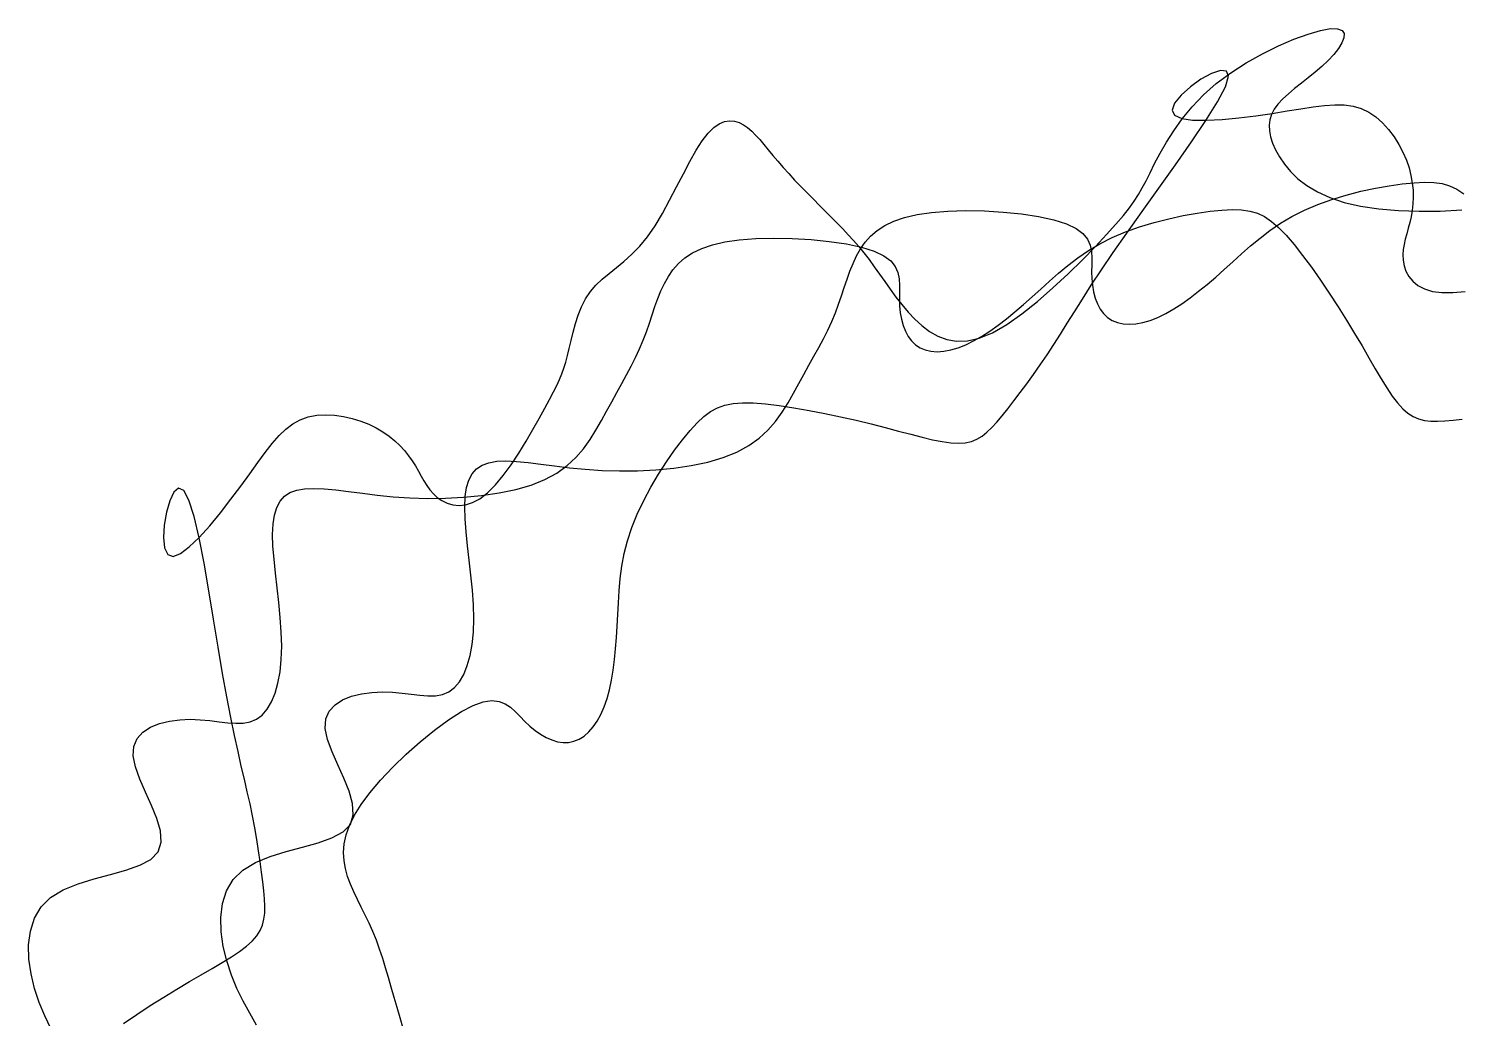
# Model space of a CAD drawing. Extents: x 41.89 to 46.57, y 11.47 to 19.19.
# Drawn here: x 45.418 to 46.025, y 18.775 to 19.194 of the extents above; entities that cross this region are included whole.
import ezdxf

# ---------------------------------------------------------------- set-up
doc = ezdxf.new("R2010")
doc.units = 0
doc.header["$LTSCALE"] = 3
doc.header["$MEASUREMENT"] = 0
doc.layers.get('0').update_dxf_attribs({"linetype": 'CONTINUOUS'})

msp = doc.modelspace()

# ---------------------------------------------------------------- linework, layer by layer
for p, q in [((45.95969, 19.19161), (45.96493, 19.19312)), ((45.96493, 19.19312), (45.96915, 19.19388)), ((45.96915, 19.19388), (45.97216, 19.19386)), ((45.97216, 19.19386), (45.97403, 19.19313)), ((45.97403, 19.19313), (45.97488, 19.1918)), ((45.94034, 19.18327), (45.94714, 19.18662)), ((45.94714, 19.18662), (45.95368, 19.18942)), ((45.95368, 19.18942), (45.95969, 19.19161)), ((45.97402, 19.18785), (45.97255, 19.18543)), ((45.97483, 19.19001), (45.97402, 19.18785)), ((45.97488, 19.1918), (45.97483, 19.19001)), ((45.93351, 19.17944), (45.94034, 19.18327)), ((45.96818, 19.18032), (45.96552, 19.17782)), ((45.97057, 19.18289), (45.96818, 19.18032)), ((45.97255, 19.18543), (45.97057, 19.18289)), ((45.91873, 19.17487), (45.91429, 19.17242)), ((45.92256, 19.17618), (45.91873, 19.17487)), ((45.92078, 19.17063), (45.9269, 19.1752)), ((45.92518, 19.17593), (45.92256, 19.17618)), ((45.92601, 19.17371), (45.92518, 19.17593)), ((45.9269, 19.1752), (45.93351, 19.17944)), ((45.96268, 19.1754), (45.95975, 19.17305)), ((45.96552, 19.17782), (45.96268, 19.1754)), ((45.90981, 19.16923), (45.90589, 19.1657)), ((45.91429, 19.17242), (45.90981, 19.16923)), ((45.91533, 19.16579), (45.92078, 19.17063)), ((45.92129, 19.16285), (45.92463, 19.16926)), ((45.92463, 19.16926), (45.92601, 19.17371)), ((45.95397, 19.1685), (45.95131, 19.16628)), ((45.95682, 19.17075), (45.95397, 19.1685)), ((45.95975, 19.17305), (45.95682, 19.17075)), ((45.9031, 19.16227), (45.90204, 19.15932)), ((45.90589, 19.1657), (45.9031, 19.16227)), ((45.91054, 19.16077), (45.91533, 19.16579)), ((45.91638, 19.15492), (45.92129, 19.16285)), ((45.94893, 19.16409), (45.9469, 19.16191)), ((45.95131, 19.16628), (45.94893, 19.16409)), ((45.90204, 19.15932), (45.90313, 19.15718)), ((45.90313, 19.15718), (45.90617, 19.15583)), ((45.90637, 19.15569), (45.91054, 19.16077)), ((45.92323, 19.15539), (45.93034, 19.15606)), ((45.93034, 19.15606), (45.93755, 19.15697)), ((45.93755, 19.15697), (45.94449, 19.15798)), ((45.94416, 19.15752), (45.94345, 19.15527)), ((45.94531, 19.15972), (45.94416, 19.15752)), ((45.94449, 19.15798), (45.95085, 19.159)), ((45.9469, 19.16191), (45.94531, 19.15972)), ((45.95085, 19.159), (45.95663, 19.15994)), ((45.95663, 19.15994), (45.96188, 19.16075)), ((45.96188, 19.16075), (45.96665, 19.16133)), ((45.96665, 19.16133), (45.97101, 19.16163)), ((45.97101, 19.16163), (45.97501, 19.16156)), ((45.97501, 19.16156), (45.9787, 19.16106)), ((45.9787, 19.16106), (45.98214, 19.16006)), ((45.98214, 19.16006), (45.98538, 19.1585)), ((45.98538, 19.1585), (45.98841, 19.15645)), ((45.98841, 19.15645), (45.99121, 19.15398)), ((45.7056, 19.1496), (45.708, 19.15196)), ((45.708, 19.15196), (45.71031, 19.15358)), ((45.71031, 19.15358), (45.71253, 19.15452)), ((45.71253, 19.15452), (45.71467, 19.15487)), ((45.71467, 19.15487), (45.71671, 19.15472)), ((45.71671, 19.15472), (45.71866, 19.15413)), ((45.71866, 19.15413), (45.72052, 19.15319)), ((45.72052, 19.15319), (45.72229, 19.15197)), ((45.72229, 19.15197), (45.72401, 19.15049)), ((45.72401, 19.15049), (45.7257, 19.14879)), ((45.89964, 19.14573), (45.90276, 19.15065)), ((45.90276, 19.15065), (45.90637, 19.15569)), ((45.90617, 19.15583), (45.91078, 19.15516)), ((45.91033, 19.14589), (45.91638, 19.15492)), ((45.91078, 19.15516), (45.91659, 19.15505)), ((45.91659, 19.15505), (45.92323, 19.15539)), ((45.94345, 19.15527), (45.94315, 19.15295)), ((45.94315, 19.15295), (45.94326, 19.15054)), ((45.94326, 19.15054), (45.94377, 19.14801)), ((45.99121, 19.15398), (45.99377, 19.15117)), ((45.99377, 19.15117), (45.99608, 19.1481)), ((45.70052, 19.14235), (45.7031, 19.14641)), ((45.7031, 19.14641), (45.7056, 19.1496)), ((45.7257, 19.14879), (45.72741, 19.14689)), ((45.72741, 19.14689), (45.72916, 19.14481)), ((45.72916, 19.14481), (45.73099, 19.14256)), ((45.89697, 19.14106), (45.89964, 19.14573)), ((45.90354, 19.13618), (45.91033, 19.14589)), ((45.94377, 19.14801), (45.94466, 19.14535)), ((45.94466, 19.14535), (45.94593, 19.14253)), ((45.99608, 19.1481), (45.99811, 19.14486)), ((45.99811, 19.14486), (45.99985, 19.14152)), ((45.69784, 19.1376), (45.70052, 19.14235)), ((45.73099, 19.14256), (45.73294, 19.14018)), ((45.73294, 19.14018), (45.73503, 19.13769)), ((45.89468, 19.13673), (45.89697, 19.14106)), ((45.94593, 19.14253), (45.94758, 19.13955)), ((45.94758, 19.13955), (45.94965, 19.13646)), ((45.99985, 19.14152), (46.00129, 19.13817)), ((46.00129, 19.13817), (46.00242, 19.13486)), ((45.69222, 19.12679), (45.69507, 19.13234)), ((45.69507, 19.13234), (45.69784, 19.1376)), ((45.73503, 19.13769), (45.73729, 19.1351)), ((45.73729, 19.1351), (45.7397, 19.13245)), ((45.7397, 19.13245), (45.74222, 19.12975)), ((45.89102, 19.12945), (45.89272, 19.13284)), ((45.89272, 19.13284), (45.89468, 19.13673)), ((45.89642, 19.12623), (45.90354, 19.13618)), ((45.94965, 19.13646), (45.95222, 19.13335)), ((45.95222, 19.13335), (45.95536, 19.1303)), ((46.00242, 19.13486), (46.00325, 19.13163)), ((45.68927, 19.12114), (45.69222, 19.12679)), ((45.74222, 19.12975), (45.74482, 19.12703)), ((45.74482, 19.12703), (45.74747, 19.12431)), ((45.88784, 19.12363), (45.88944, 19.12644)), ((45.88938, 19.11645), (45.89642, 19.12623)), ((45.88944, 19.12644), (45.89102, 19.12945)), ((45.95536, 19.1303), (45.95914, 19.12738)), ((45.95914, 19.12738), (45.96362, 19.12468)), ((45.98206, 19.12497), (45.98817, 19.12629)), ((45.98817, 19.12629), (45.99405, 19.12733)), ((45.99405, 19.12733), (45.99957, 19.1281)), ((45.99957, 19.1281), (46.00458, 19.1286)), ((46.00325, 19.13163), (46.0038, 19.12848)), ((46.0038, 19.12848), (46.00411, 19.12542)), ((46.00458, 19.1286), (46.00901, 19.12882)), ((46.00901, 19.12882), (46.01291, 19.12871)), ((46.01291, 19.12871), (46.0164, 19.12821)), ((46.0164, 19.12821), (46.0196, 19.12727)), ((46.0196, 19.12727), (46.02262, 19.12583)), ((46.02262, 19.12583), (46.02557, 19.12384)), ((45.68623, 19.11561), (45.68927, 19.12114)), ((45.74747, 19.12431), (45.75013, 19.12161)), ((45.75013, 19.12161), (45.75276, 19.11896)), ((45.88398, 19.11794), (45.88607, 19.12085)), ((45.88607, 19.12085), (45.88784, 19.12363)), ((45.96362, 19.12468), (45.96887, 19.12228)), ((45.96373, 19.11939), (45.9697, 19.12153)), ((45.96887, 19.12228), (45.97496, 19.12025)), ((45.9697, 19.12153), (45.97586, 19.12339)), ((45.97496, 19.12025), (45.98191, 19.11865)), ((45.97586, 19.12339), (45.98206, 19.12497)), ((46.00407, 19.11959), (46.00378, 19.11684)), ((46.00419, 19.12245), (46.00407, 19.11959)), ((46.00411, 19.12542), (46.00419, 19.12245)), ((45.6831, 19.1104), (45.68623, 19.11561)), ((45.75276, 19.11896), (45.75534, 19.11637)), ((45.75534, 19.11637), (45.75784, 19.11387)), ((45.75784, 19.11387), (45.76026, 19.11142)), ((45.78426, 19.11232), (45.78878, 19.11388)), ((45.78878, 19.11388), (45.79405, 19.11512)), ((45.79405, 19.11512), (45.80015, 19.11602)), ((45.80015, 19.11602), (45.80709, 19.11657)), ((45.80709, 19.11657), (45.81467, 19.11676)), ((45.81467, 19.11676), (45.82258, 19.11662)), ((45.82258, 19.11662), (45.83055, 19.11614)), ((45.83055, 19.11614), (45.83829, 19.11535)), ((45.83829, 19.11535), (45.84552, 19.11426)), ((45.84552, 19.11426), (45.85195, 19.11286)), ((45.87827, 19.11102), (45.88143, 19.11472)), ((45.88143, 19.11472), (45.88398, 19.11794)), ((45.88283, 19.10727), (45.88938, 19.11645)), ((45.90067, 19.11336), (45.90678, 19.11468)), ((45.90678, 19.11468), (45.91266, 19.11572)), ((45.91266, 19.11572), (45.91818, 19.11649)), ((45.91818, 19.11649), (45.9232, 19.11699)), ((45.9232, 19.11699), (45.92762, 19.11721)), ((45.92762, 19.11721), (45.93152, 19.1171)), ((45.93152, 19.1171), (45.93502, 19.1166)), ((45.93502, 19.1166), (45.93821, 19.11566)), ((45.93821, 19.11566), (45.94123, 19.11422)), ((45.94123, 19.11422), (45.94418, 19.11223)), ((45.94801, 19.11143), (45.95284, 19.11432)), ((45.95284, 19.11432), (45.95808, 19.11699)), ((45.95808, 19.11699), (45.96373, 19.11939)), ((45.98191, 19.11865), (45.98962, 19.11751)), ((45.98962, 19.11751), (45.99791, 19.11679)), ((45.99791, 19.11679), (46.00664, 19.11649)), ((46.00333, 19.11421), (46.00276, 19.1117)), ((46.00378, 19.11684), (46.00333, 19.11421)), ((46.00664, 19.11649), (46.01564, 19.1166)), ((46.01564, 19.1166), (46.02475, 19.11711)), ((45.67988, 19.10571), (45.6831, 19.1104)), ((45.76026, 19.11142), (45.76261, 19.109)), ((45.76261, 19.109), (45.7649, 19.10656)), ((45.7744, 19.10596), (45.77715, 19.10833)), ((45.77715, 19.10833), (45.78041, 19.11046)), ((45.78041, 19.11046), (45.78426, 19.11232)), ((45.85195, 19.11286), (45.85731, 19.11119)), ((45.85731, 19.11119), (45.86139, 19.10924)), ((45.86139, 19.10924), (45.86429, 19.10706)), ((45.87434, 19.10668), (45.87827, 19.11102)), ((45.87669, 19.10538), (45.88234, 19.10779)), ((45.88234, 19.10779), (45.88832, 19.10992)), ((45.88832, 19.10992), (45.89447, 19.11178)), ((45.89447, 19.11178), (45.90067, 19.11336)), ((45.93931, 19.10514), (45.94352, 19.10835)), ((45.94352, 19.10835), (45.94801, 19.11143)), ((45.94418, 19.11223), (45.94717, 19.10962)), ((45.94717, 19.10962), (45.95033, 19.10635)), ((46.00212, 19.1093), (46.00146, 19.10697)), ((46.00276, 19.1117), (46.00212, 19.1093)), ((45.67325, 19.09826), (45.67658, 19.10169)), ((45.67658, 19.10169), (45.67988, 19.10571)), ((45.70287, 19.10071), (45.70739, 19.10227)), ((45.70739, 19.10227), (45.71266, 19.10351)), ((45.71266, 19.10351), (45.71876, 19.10441)), ((45.71876, 19.10441), (45.72571, 19.10496)), ((45.72571, 19.10496), (45.73328, 19.10515)), ((45.73328, 19.10515), (45.74119, 19.10501)), ((45.74119, 19.10501), (45.74916, 19.10454)), ((45.74916, 19.10454), (45.7569, 19.10374)), ((45.7569, 19.10374), (45.76413, 19.10265)), ((45.76413, 19.10265), (45.77057, 19.10125)), ((45.7649, 19.10656), (45.76714, 19.10408)), ((45.76714, 19.10408), (45.76936, 19.10152)), ((45.76936, 19.10152), (45.77155, 19.09885)), ((45.77011, 19.10054), (45.77208, 19.10335)), ((45.77208, 19.10335), (45.7744, 19.10596)), ((45.86406, 19.09595), (45.86956, 19.10159)), ((45.86429, 19.10706), (45.86622, 19.10467)), ((45.86622, 19.10467), (45.86736, 19.10212)), ((45.86662, 19.09982), (45.87146, 19.10271)), ((45.86736, 19.10212), (45.86792, 19.09942)), ((45.86956, 19.10159), (45.87434, 19.10668)), ((45.87146, 19.10271), (45.87669, 19.10538)), ((45.8771, 19.09903), (45.88283, 19.10727)), ((45.93151, 19.09849), (45.93532, 19.10184)), ((45.93532, 19.10184), (45.93931, 19.10514)), ((45.95033, 19.10635), (45.95372, 19.10238)), ((45.95372, 19.10238), (45.95732, 19.09781)), ((46.00032, 19.10247), (45.99995, 19.10025)), ((46.00084, 19.10471), (46.00032, 19.10247)), ((46.00146, 19.10697), (46.00084, 19.10471)), ((45.6667, 19.09263), (45.66993, 19.09529)), ((45.66993, 19.09529), (45.67325, 19.09826)), ((45.69301, 19.09435), (45.69576, 19.09672)), ((45.69576, 19.09672), (45.69902, 19.09885)), ((45.69902, 19.09885), (45.70287, 19.10071)), ((45.76695, 19.09441), (45.76842, 19.09756)), ((45.76842, 19.09756), (45.77011, 19.10054)), ((45.77057, 19.10125), (45.77593, 19.09958)), ((45.77155, 19.09885), (45.77373, 19.09602)), ((45.77373, 19.09602), (45.77591, 19.09303)), ((45.77593, 19.09958), (45.78, 19.09763)), ((45.78, 19.09763), (45.7829, 19.09545)), ((45.7829, 19.09545), (45.78483, 19.09306)), ((45.85792, 19.09353), (45.86213, 19.09674)), ((45.85801, 19.09001), (45.86406, 19.09595)), ((45.86213, 19.09674), (45.86662, 19.09982)), ((45.86792, 19.09942), (45.86808, 19.09663)), ((45.86808, 19.09663), (45.86803, 19.09377)), ((45.87214, 19.0917), (45.8771, 19.09903)), ((45.92781, 19.09514), (45.93151, 19.09849)), ((45.95732, 19.09781), (45.96106, 19.09276)), ((45.99995, 19.10025), (45.99979, 19.098)), ((45.99979, 19.098), (45.99989, 19.09572)), ((45.99989, 19.09572), (46.00032, 19.09339)), ((45.6607, 19.08773), (45.6636, 19.09016)), ((45.6636, 19.09016), (45.6667, 19.09263)), ((45.68872, 19.08893), (45.69069, 19.09174)), ((45.69069, 19.09174), (45.69301, 19.09435)), ((45.76442, 19.08773), (45.76563, 19.09112)), ((45.76563, 19.09112), (45.76695, 19.09441)), ((45.77591, 19.09303), (45.77811, 19.08991)), ((45.77811, 19.08991), (45.78036, 19.08669)), ((45.78483, 19.09306), (45.78598, 19.09051)), ((45.78598, 19.09051), (45.78653, 19.08781)), ((45.85012, 19.08688), (45.85393, 19.09023)), ((45.85161, 19.08403), (45.85801, 19.09001)), ((45.85393, 19.09023), (45.85792, 19.09353)), ((45.86784, 19.08515), (45.87214, 19.0917)), ((45.86803, 19.09377), (45.86797, 19.09087)), ((45.86797, 19.09087), (45.86806, 19.08798)), ((45.92053, 19.08862), (45.92417, 19.09184)), ((45.92417, 19.09184), (45.92781, 19.09514)), ((45.96106, 19.09276), (45.96486, 19.08736)), ((46.00032, 19.09339), (46.00111, 19.09108)), ((46.00111, 19.09108), (46.00232, 19.08886)), ((45.6557, 19.08246), (45.65805, 19.08521)), ((45.65805, 19.08521), (45.6607, 19.08773)), ((45.68556, 19.0828), (45.68703, 19.08595)), ((45.68703, 19.08595), (45.68872, 19.08893)), ((45.76207, 19.08068), (45.76325, 19.08424)), ((45.76325, 19.08424), (45.76442, 19.08773)), ((45.78036, 19.08669), (45.78267, 19.08343)), ((45.78267, 19.08343), (45.78508, 19.08017)), ((45.78653, 19.08781), (45.78669, 19.08502)), ((45.78669, 19.08502), (45.78664, 19.08216)), ((45.84278, 19.08023), (45.84642, 19.08353)), ((45.84501, 19.07829), (45.85161, 19.08403)), ((45.84642, 19.08353), (45.85012, 19.08688)), ((45.86407, 19.07927), (45.86784, 19.08515)), ((45.86806, 19.08798), (45.86835, 19.08513)), ((45.86835, 19.08513), (45.86884, 19.08237)), ((45.91332, 19.0826), (45.91691, 19.08553)), ((45.91691, 19.08553), (45.92053, 19.08862)), ((45.96486, 19.08736), (45.96866, 19.08174)), ((46.00232, 19.08886), (46.00399, 19.08682)), ((46.00399, 19.08682), (46.00618, 19.08504)), ((46.00618, 19.08504), (46.00893, 19.0836)), ((46.00893, 19.0836), (46.01229, 19.08257)), ((45.65201, 19.07604), (45.65369, 19.07939)), ((45.65369, 19.07939), (45.6557, 19.08246)), ((45.68303, 19.07612), (45.68425, 19.07951)), ((45.68425, 19.07951), (45.68556, 19.0828)), ((45.75945, 19.07346), (45.76083, 19.07708)), ((45.76083, 19.07708), (45.76207, 19.08068)), ((45.78508, 19.08017), (45.7876, 19.07695)), ((45.78664, 19.08216), (45.78658, 19.07926)), ((45.78658, 19.07926), (45.78668, 19.07637)), ((45.83842, 19.07303), (45.84501, 19.07829)), ((45.83915, 19.07701), (45.84278, 19.08023)), ((45.86073, 19.07394), (45.86407, 19.07927)), ((45.86884, 19.08237), (45.86954, 19.07974)), ((45.86954, 19.07974), (45.87048, 19.0773)), ((45.87048, 19.0773), (45.87165, 19.07509)), ((45.90277, 19.0751), (45.90624, 19.07735)), ((45.90624, 19.07735), (45.90975, 19.07987)), ((45.90975, 19.07987), (45.91332, 19.0826)), ((45.96866, 19.08174), (45.9724, 19.07601)), ((46.01229, 19.08257), (46.01631, 19.08204)), ((46.01631, 19.08204), (46.021, 19.08206)), ((46.021, 19.08206), (46.02622, 19.08256)), ((45.64941, 19.06889), (45.65059, 19.07251)), ((45.65059, 19.07251), (45.65201, 19.07604)), ((45.68069, 19.06907), (45.68186, 19.07263)), ((45.68186, 19.07263), (45.68303, 19.07612)), ((45.75791, 19.06983), (45.75945, 19.07346)), ((45.78668, 19.07637), (45.78696, 19.07352)), ((45.78696, 19.07352), (45.78745, 19.07076)), ((45.7876, 19.07695), (45.79026, 19.07382)), ((45.79026, 19.07382), (45.79307, 19.07083)), ((45.82837, 19.06826), (45.83193, 19.07099)), ((45.83193, 19.07099), (45.83553, 19.07392)), ((45.83201, 19.06852), (45.83842, 19.07303)), ((45.83553, 19.07392), (45.83915, 19.07701)), ((45.85768, 19.06903), (45.86073, 19.07394)), ((45.87165, 19.07509), (45.87307, 19.07315)), ((45.87307, 19.07315), (45.87475, 19.07152)), ((45.87475, 19.07152), (45.8767, 19.07025)), ((45.89285, 19.07025), (45.89607, 19.07152)), ((45.89607, 19.07152), (45.89938, 19.07315)), ((45.89938, 19.07315), (45.90277, 19.0751)), ((45.9724, 19.07601), (45.976, 19.07031)), ((45.64753, 19.06175), (45.6484, 19.06528)), ((45.6484, 19.06528), (45.64941, 19.06889)), ((45.67807, 19.06185), (45.67944, 19.06547)), ((45.67944, 19.06547), (45.68069, 19.06907)), ((45.75438, 19.06252), (45.75621, 19.06618)), ((45.75621, 19.06618), (45.75791, 19.06983)), ((45.78745, 19.07076), (45.78816, 19.06813)), ((45.78816, 19.06813), (45.78909, 19.06569)), ((45.78909, 19.06569), (45.79026, 19.06348)), ((45.79307, 19.07083), (45.79608, 19.06804)), ((45.79608, 19.06804), (45.7993, 19.06556)), ((45.7993, 19.06556), (45.8028, 19.06354)), ((45.82043, 19.06273), (45.82597, 19.06502)), ((45.82139, 19.06349), (45.82485, 19.06574)), ((45.82485, 19.06574), (45.82837, 19.06826)), ((45.82597, 19.06502), (45.83201, 19.06852)), ((45.85481, 19.06443), (45.85768, 19.06903)), ((45.8767, 19.07025), (45.8789, 19.06934)), ((45.8789, 19.06934), (45.88133, 19.0688)), ((45.88133, 19.0688), (45.88396, 19.06862)), ((45.88396, 19.06862), (45.88677, 19.0688)), ((45.88677, 19.0688), (45.88974, 19.06934)), ((45.88974, 19.06934), (45.89285, 19.07025)), ((45.976, 19.07031), (45.97939, 19.06475)), ((45.64675, 19.0584), (45.64753, 19.06175)), ((45.67653, 19.05822), (45.67807, 19.06185)), ((45.75243, 19.05882), (45.75438, 19.06252)), ((45.79026, 19.06348), (45.79168, 19.06154)), ((45.79168, 19.06154), (45.79337, 19.05991)), ((45.79337, 19.05991), (45.79531, 19.05864)), ((45.8028, 19.06354), (45.80662, 19.06211)), ((45.80662, 19.06211), (45.8108, 19.06141)), ((45.8108, 19.06141), (45.81539, 19.06157)), ((45.81146, 19.05864), (45.81468, 19.05991)), ((45.81468, 19.05991), (45.81799, 19.06154)), ((45.81539, 19.06157), (45.82043, 19.06273)), ((45.81799, 19.06154), (45.82139, 19.06349)), ((45.84914, 19.05568), (45.85199, 19.06001)), ((45.85199, 19.06001), (45.85481, 19.06443)), ((45.97939, 19.06475), (45.98253, 19.05945)), ((45.98253, 19.05945), (45.98543, 19.05445)), ((45.64529, 19.05258), (45.64602, 19.05533)), ((45.64602, 19.05533), (45.64675, 19.0584)), ((45.67299, 19.05091), (45.67483, 19.05458)), ((45.67483, 19.05458), (45.67653, 19.05822)), ((45.74828, 19.05128), (45.75039, 19.05508)), ((45.75039, 19.05508), (45.75243, 19.05882)), ((45.79531, 19.05864), (45.79751, 19.05773)), ((45.79751, 19.05773), (45.79994, 19.05719)), ((45.79994, 19.05719), (45.80257, 19.05701)), ((45.80257, 19.05701), (45.80538, 19.05719)), ((45.80538, 19.05719), (45.80835, 19.05773)), ((45.80835, 19.05773), (45.81146, 19.05864)), ((45.84625, 19.05145), (45.84914, 19.05568)), ((45.98543, 19.05445), (45.98813, 19.0498)), ((45.64264, 19.04528), (45.64364, 19.04768)), ((45.64364, 19.04768), (45.64451, 19.05008)), ((45.64451, 19.05008), (45.64529, 19.05258)), ((45.669, 19.04347), (45.67104, 19.04721)), ((45.67104, 19.04721), (45.67299, 19.05091)), ((45.74395, 19.04346), (45.74613, 19.04741)), ((45.74613, 19.04741), (45.74828, 19.05128)), ((45.84051, 19.0434), (45.84337, 19.04735)), ((45.84337, 19.04735), (45.84625, 19.05145)), ((45.98813, 19.0498), (45.99066, 19.04552)), ((45.64004, 19.03993), (45.64145, 19.04274)), ((45.64145, 19.04274), (45.64264, 19.04528)), ((45.66689, 19.03967), (45.669, 19.04347)), ((45.74175, 19.03944), (45.74395, 19.04346)), ((45.83772, 19.03965), (45.84051, 19.0434)), ((45.99066, 19.04552), (45.99305, 19.04165)), ((45.99305, 19.04165), (45.99533, 19.03822)), ((45.63635, 19.03305), (45.63835, 19.03675)), ((45.63835, 19.03675), (45.64004, 19.03993)), ((45.66256, 19.03186), (45.66474, 19.0358)), ((45.66474, 19.0358), (45.66689, 19.03967)), ((45.71264, 19.03441), (45.71613, 19.03508)), ((45.71613, 19.03508), (45.72009, 19.03536)), ((45.72009, 19.03536), (45.72464, 19.03527)), ((45.72464, 19.03527), (45.72985, 19.03486)), ((45.72985, 19.03486), (45.73562, 19.03418)), ((45.73695, 19.03139), (45.73946, 19.03539)), ((45.73946, 19.03539), (45.74175, 19.03944)), ((45.83247, 19.03285), (45.83503, 19.03612)), ((45.83503, 19.03612), (45.83772, 19.03965)), ((45.99533, 19.03822), (45.99755, 19.03527)), ((45.99755, 19.03527), (45.99974, 19.03282)), ((45.53283, 19.0282), (45.53622, 19.02939)), ((45.53622, 19.02939), (45.53981, 19.03008)), ((45.53981, 19.03008), (45.54354, 19.03031)), ((45.54354, 19.03031), (45.54734, 19.03014)), ((45.54734, 19.03014), (45.55114, 19.0296)), ((45.55114, 19.0296), (45.55487, 19.02875)), ((45.55487, 19.02875), (45.55846, 19.02762)), ((45.63134, 19.02404), (45.634, 19.02876)), ((45.634, 19.02876), (45.63635, 19.03305)), ((45.66037, 19.02783), (45.66256, 19.03186)), ((45.7009, 19.02689), (45.70374, 19.02958)), ((45.70374, 19.02958), (45.70656, 19.03169)), ((45.70656, 19.03169), (45.70949, 19.03329)), ((45.70949, 19.03329), (45.71264, 19.03441)), ((45.73414, 19.0275), (45.73695, 19.03139)), ((45.73562, 19.03418), (45.74183, 19.03325)), ((45.74183, 19.03325), (45.74834, 19.03212)), ((45.74834, 19.03212), (45.75501, 19.03083)), ((45.75501, 19.03083), (45.7617, 19.02943)), ((45.7617, 19.02943), (45.76828, 19.02794)), ((45.82783, 19.02721), (45.83006, 19.02987)), ((45.83006, 19.02987), (45.83247, 19.03285)), ((45.99974, 19.03282), (46.00193, 19.03091)), ((46.00193, 19.03091), (46.00416, 19.02948)), ((46.00416, 19.02948), (46.00648, 19.02849)), ((45.52385, 19.02144), (45.52672, 19.02422)), ((45.52672, 19.02422), (45.52969, 19.02648)), ((45.52969, 19.02648), (45.53283, 19.0282)), ((45.55846, 19.02762), (45.56185, 19.02626)), ((45.56185, 19.02626), (45.56498, 19.02472)), ((45.56498, 19.02472), (45.56785, 19.02302)), ((45.56785, 19.02302), (45.57048, 19.02119)), ((45.62844, 19.01906), (45.63134, 19.02404)), ((45.65556, 19.01978), (45.65807, 19.02378)), ((45.65807, 19.02378), (45.66037, 19.02783)), ((45.69473, 19.01971), (45.69793, 19.02361)), ((45.69793, 19.02361), (45.7009, 19.02689)), ((45.72719, 19.02034), (45.73092, 19.02379)), ((45.73092, 19.02379), (45.73414, 19.0275)), ((45.76828, 19.02794), (45.77461, 19.02641)), ((45.77461, 19.02641), (45.78058, 19.02488)), ((45.78058, 19.02488), (45.78616, 19.0234)), ((45.78616, 19.0234), (45.79136, 19.02202)), ((45.82158, 19.02122), (45.82367, 19.02288)), ((45.82367, 19.02288), (45.82573, 19.02487)), ((45.82573, 19.02487), (45.82783, 19.02721)), ((46.00648, 19.02849), (46.00894, 19.02786)), ((46.00894, 19.02786), (46.01159, 19.02756)), ((46.01159, 19.02756), (46.01445, 19.02752)), ((46.01445, 19.02752), (46.0176, 19.02768)), ((46.0176, 19.02768), (46.02106, 19.02799)), ((46.02106, 19.02799), (46.02486, 19.02839)), ((45.51802, 19.01436), (45.52098, 19.01815)), ((45.52098, 19.01815), (45.52385, 19.02144)), ((45.57048, 19.02119), (45.57286, 19.01924)), ((45.57286, 19.01924), (45.57501, 19.0172)), ((45.57501, 19.0172), (45.57695, 19.01509)), ((45.62534, 19.01403), (45.62844, 19.01906)), ((45.65275, 19.01589), (45.65556, 19.01978)), ((45.69138, 19.01526), (45.69473, 19.01971)), ((45.71779, 19.01444), (45.72285, 19.0172)), ((45.72285, 19.0172), (45.72719, 19.02034)), ((45.79136, 19.02202), (45.79617, 19.02078)), ((45.79617, 19.02078), (45.8006, 19.01973)), ((45.8006, 19.01973), (45.80464, 19.01892)), ((45.80464, 19.01892), (45.8083, 19.0184)), ((45.8083, 19.0184), (45.81157, 19.01822)), ((45.81157, 19.01822), (45.81447, 19.01841)), ((45.81447, 19.01841), (45.81706, 19.01898)), ((45.81706, 19.01898), (45.81941, 19.01992)), ((45.81941, 19.01992), (45.82158, 19.02122)), ((45.51487, 19.01008), (45.51802, 19.01436)), ((45.57695, 19.01509), (45.57869, 19.01294)), ((45.57869, 19.01294), (45.58024, 19.01076)), ((45.58024, 19.01076), (45.5816, 19.00858)), ((45.61269, 19.00998), (45.61606, 19.01057)), ((45.61606, 19.01057), (45.61996, 19.01072)), ((45.61996, 19.01072), (45.62438, 19.01051)), ((45.62211, 19.00914), (45.62534, 19.01403)), ((45.62438, 19.01051), (45.62931, 19.01003)), ((45.64581, 19.00873), (45.64954, 19.01219)), ((45.64954, 19.01219), (45.65275, 19.01589)), ((45.68457, 19.00512), (45.68796, 19.01037)), ((45.68796, 19.01037), (45.69138, 19.01526)), ((45.70545, 19.01024), (45.71196, 19.01212)), ((45.71196, 19.01212), (45.71779, 19.01444)), ((45.50768, 19.0001), (45.51146, 19.00532)), ((45.51146, 19.00532), (45.51487, 19.01008)), ((45.5816, 19.00858), (45.58285, 19.00643)), ((45.58285, 19.00643), (45.58403, 19.00432)), ((45.58403, 19.00432), (45.58519, 19.00228)), ((45.60423, 19.00262), (45.60564, 19.00525)), ((45.60564, 19.00525), (45.60751, 19.00734)), ((45.60751, 19.00734), (45.60985, 19.00891)), ((45.60985, 19.00891), (45.61269, 19.00998)), ((45.61546, 19.00053), (45.6188, 19.00457)), ((45.6188, 19.00457), (45.62211, 19.00914)), ((45.62931, 19.01003), (45.63471, 19.00936)), ((45.63471, 19.00936), (45.64056, 19.00861)), ((45.6364, 19.00283), (45.64146, 19.00559)), ((45.64056, 19.00861), (45.64685, 19.00785)), ((45.64146, 19.00559), (45.64581, 19.00873)), ((45.64685, 19.00785), (45.65355, 19.00719)), ((45.65355, 19.00719), (45.66063, 19.0067)), ((45.66063, 19.0067), (45.66805, 19.00648)), ((45.66805, 19.00648), (45.67569, 19.00655)), ((45.67569, 19.00655), (45.6834, 19.00694)), ((45.68131, 18.99961), (45.68457, 19.00512)), ((45.6834, 19.00694), (45.69103, 19.00767)), ((45.69103, 19.00767), (45.69843, 19.00876)), ((45.69843, 19.00876), (45.70545, 19.01024)), ((45.48133, 18.99915), (45.4793, 18.99747)), ((45.48349, 18.99817), (45.48133, 18.99915)), ((45.48566, 18.99404), (45.48349, 18.99817)), ((45.50349, 18.99448), (45.50768, 19.0001)), ((45.52846, 18.9973), (45.53131, 18.99837)), ((45.53131, 18.99837), (45.53467, 18.99896)), ((45.53467, 18.99896), (45.53857, 18.99911)), ((45.53857, 18.99911), (45.543, 18.9989)), ((45.543, 18.9989), (45.54792, 18.99842)), ((45.54792, 18.99842), (45.55332, 18.99775)), ((45.58519, 19.00228), (45.5864, 19.00033)), ((45.5864, 19.00033), (45.58772, 18.9985)), ((45.58772, 18.9985), (45.58919, 18.9968)), ((45.60268, 18.99562), (45.60325, 18.99942)), ((45.60325, 18.99942), (45.60423, 19.00262)), ((45.61216, 18.9972), (45.61546, 19.00053)), ((45.61704, 18.99715), (45.62407, 18.99863)), ((45.62407, 18.99863), (45.63057, 19.00052)), ((45.63057, 19.00052), (45.6364, 19.00283)), ((45.67827, 18.99395), (45.68131, 18.99961)), ((45.47752, 18.99384), (45.47611, 18.98896)), ((45.4793, 18.99747), (45.47752, 18.99384)), ((45.48783, 18.98714), (45.48566, 18.99404)), ((45.49903, 18.98875), (45.50349, 18.99448)), ((45.52284, 18.99101), (45.52425, 18.99364)), ((45.52425, 18.99364), (45.52612, 18.99573)), ((45.52612, 18.99573), (45.52846, 18.9973)), ((45.55332, 18.99775), (45.55918, 18.997)), ((45.55918, 18.997), (45.56546, 18.99624)), ((45.56546, 18.99624), (45.57216, 18.99558)), ((45.57216, 18.99558), (45.57924, 18.99509)), ((45.57924, 18.99509), (45.58666, 18.99487)), ((45.58666, 18.99487), (45.5943, 18.99494)), ((45.58919, 18.9968), (45.59088, 18.99526)), ((45.59088, 18.99526), (45.59282, 18.99391)), ((45.59282, 18.99391), (45.59502, 18.99284)), ((45.5943, 18.99494), (45.60201, 18.99533)), ((45.59502, 18.99284), (45.59744, 18.99213)), ((45.59744, 18.99213), (45.60007, 18.99187)), ((45.60007, 18.99187), (45.60288, 18.99216)), ((45.60201, 18.99533), (45.60964, 18.99606)), ((45.60249, 18.99122), (45.60268, 18.99562)), ((45.60288, 18.99216), (45.60584, 18.99308)), ((45.60584, 18.99308), (45.60894, 18.99473)), ((45.60894, 18.99473), (45.61216, 18.9972)), ((45.60964, 18.99606), (45.61704, 18.99715)), ((45.67555, 18.98822), (45.67827, 18.99395)), ((45.47611, 18.98896), (45.4752, 18.98354)), ((45.48997, 18.97807), (45.48783, 18.98714)), ((45.49448, 18.98324), (45.49903, 18.98875)), ((45.52129, 18.98402), (45.52186, 18.98781)), ((45.52186, 18.98781), (45.52284, 18.99101)), ((45.60266, 18.98621), (45.60249, 18.99122)), ((45.6031, 18.98069), (45.60266, 18.98621)), ((45.67325, 18.98252), (45.67555, 18.98822)), ((45.4752, 18.98354), (45.47492, 18.97827)), ((45.49002, 18.9783), (45.49448, 18.98324)), ((45.52111, 18.97961), (45.52129, 18.98402)), ((45.60372, 18.97478), (45.6031, 18.98069)), ((45.67144, 18.97693), (45.67325, 18.98252)), ((45.47492, 18.97827), (45.47538, 18.97387)), ((45.4821, 18.97149), (45.48583, 18.97427)), ((45.48583, 18.97427), (45.49002, 18.9783)), ((45.49208, 18.9674), (45.48997, 18.97807)), ((45.52127, 18.9746), (45.52111, 18.97961)), ((45.52171, 18.96908), (45.52127, 18.9746)), ((45.60443, 18.96861), (45.60372, 18.97478)), ((45.67007, 18.97147), (45.67144, 18.97693)), ((45.47538, 18.97387), (45.47672, 18.97104)), ((45.47672, 18.97104), (45.479, 18.9703)), ((45.479, 18.9703), (45.4821, 18.97149)), ((45.52233, 18.96317), (45.52171, 18.96908)), ((45.60514, 18.9623), (45.60443, 18.96861)), ((45.66907, 18.96611), (45.67007, 18.97147)), ((45.49414, 18.95574), (45.49208, 18.9674)), ((45.52304, 18.957), (45.52233, 18.96317)), ((45.60576, 18.95599), (45.60514, 18.9623)), ((45.66836, 18.96086), (45.66907, 18.96611)), ((45.49614, 18.94367), (45.49414, 18.95574)), ((45.52376, 18.95069), (45.52304, 18.957)), ((45.6062, 18.94978), (45.60576, 18.95599)), ((45.66755, 18.95065), (45.66788, 18.95571)), ((45.66788, 18.95571), (45.66836, 18.96086)), ((45.52438, 18.94438), (45.52376, 18.95069)), ((45.60637, 18.94382), (45.6062, 18.94978)), ((45.6673, 18.94566), (45.66755, 18.95065)), ((45.49808, 18.93177), (45.49614, 18.94367)), ((45.52481, 18.93817), (45.52438, 18.94438)), ((45.60619, 18.9382), (45.60637, 18.94382)), ((45.66706, 18.94075), (45.6673, 18.94566)), ((45.52498, 18.93221), (45.52481, 18.93817)), ((45.60566, 18.93299), (45.60619, 18.9382)), ((45.66677, 18.93591), (45.66706, 18.94075)), ((45.49994, 18.92065), (45.49808, 18.93177)), ((45.5248, 18.92659), (45.52498, 18.93221)), ((45.60478, 18.92824), (45.60566, 18.93299)), ((45.66639, 18.93117), (45.66677, 18.93591)), ((45.52427, 18.92138), (45.5248, 18.92659)), ((45.60358, 18.92398), (45.60478, 18.92824)), ((45.66534, 18.9221), (45.66592, 18.92655)), ((45.66592, 18.92655), (45.66639, 18.93117)), ((45.50171, 18.91077), (45.49994, 18.92065)), ((45.5234, 18.91663), (45.52427, 18.92138)), ((45.60024, 18.91715), (45.60206, 18.92027)), ((45.60206, 18.92027), (45.60358, 18.92398)), ((45.66462, 18.91783), (45.66534, 18.9221)), ((45.5222, 18.91237), (45.5234, 18.91663)), ((45.59571, 18.91286), (45.59812, 18.91466)), ((45.59812, 18.91466), (45.60024, 18.91715)), ((45.66275, 18.91001), (45.66377, 18.91379)), ((45.66377, 18.91379), (45.66462, 18.91783)), ((45.50338, 18.90208), (45.50171, 18.91077)), ((45.51885, 18.90554), (45.52068, 18.90866)), ((45.52068, 18.90866), (45.5222, 18.91237)), ((45.54513, 18.9047), (45.54756, 18.90738)), ((45.54756, 18.90738), (45.55078, 18.90947)), ((45.55078, 18.90947), (45.55458, 18.91102)), ((45.55458, 18.91102), (45.55879, 18.91207)), ((45.55879, 18.91207), (45.56319, 18.91267)), ((45.56319, 18.91267), (45.56761, 18.91286)), ((45.56761, 18.91286), (45.57188, 18.9127)), ((45.57188, 18.9127), (45.57595, 18.91231)), ((45.57595, 18.91231), (45.57982, 18.91184)), ((45.57982, 18.91184), (45.58348, 18.91141)), ((45.58348, 18.91141), (45.58691, 18.91116)), ((45.58691, 18.91116), (45.59009, 18.91123)), ((45.59009, 18.91123), (45.59303, 18.91175)), ((45.59303, 18.91175), (45.59571, 18.91286)), ((45.60113, 18.90456), (45.60611, 18.90716)), ((45.60611, 18.90716), (45.61036, 18.90867)), ((45.61036, 18.90867), (45.61396, 18.90918)), ((45.61396, 18.90918), (45.61701, 18.90885)), ((45.61701, 18.90885), (45.61963, 18.90786)), ((45.61963, 18.90786), (45.62192, 18.90634)), ((45.66156, 18.90652), (45.66275, 18.91001)), ((45.48181, 18.90106), (45.48623, 18.90125)), ((45.48623, 18.90125), (45.49049, 18.90109)), ((45.49049, 18.90109), (45.49457, 18.9007)), ((45.50497, 18.89441), (45.50338, 18.90208)), ((45.51165, 18.90014), (45.51432, 18.90125)), ((45.51432, 18.90125), (45.51673, 18.90306)), ((45.51673, 18.90306), (45.51885, 18.90554)), ((45.54339, 18.89738), (45.54368, 18.90138)), ((45.54368, 18.90138), (45.54513, 18.9047)), ((45.5956, 18.90099), (45.60113, 18.90456)), ((45.62192, 18.90634), (45.62401, 18.90448)), ((45.62401, 18.90448), (45.626, 18.90242)), ((45.626, 18.90242), (45.62801, 18.90033)), ((45.65862, 18.9005), (45.66018, 18.90334)), ((45.66018, 18.90334), (45.66156, 18.90652)), ((45.46374, 18.89309), (45.46618, 18.89577)), ((45.46618, 18.89577), (45.46939, 18.89786)), ((45.46939, 18.89786), (45.4732, 18.89941)), ((45.4732, 18.89941), (45.4774, 18.90046)), ((45.4774, 18.90046), (45.48181, 18.90106)), ((45.49457, 18.9007), (45.49844, 18.90023)), ((45.49844, 18.90023), (45.50209, 18.8998)), ((45.50209, 18.8998), (45.50552, 18.89955)), ((45.50552, 18.89955), (45.50871, 18.89962)), ((45.50871, 18.89962), (45.51165, 18.90014)), ((45.54436, 18.8927), (45.54339, 18.89738)), ((45.58367, 18.89174), (45.58971, 18.89666)), ((45.58971, 18.89666), (45.5956, 18.90099)), ((45.62801, 18.90033), (45.63012, 18.89835)), ((45.63012, 18.89835), (45.63234, 18.89654)), ((45.63234, 18.89654), (45.63464, 18.89493)), ((45.65306, 18.89417), (45.65505, 18.8959)), ((45.65505, 18.8959), (45.65691, 18.89802)), ((45.65691, 18.89802), (45.65862, 18.9005)), ((45.462, 18.88577), (45.46229, 18.88977)), ((45.46229, 18.88977), (45.46374, 18.89309)), ((45.50647, 18.88759), (45.50497, 18.89441)), ((45.54628, 18.88749), (45.54436, 18.8927)), ((45.5777, 18.88644), (45.58367, 18.89174)), ((45.63464, 18.89493), (45.63699, 18.89358)), ((45.63699, 18.89358), (45.63937, 18.89251)), ((45.63937, 18.89251), (45.64177, 18.89177)), ((45.64177, 18.89177), (45.64415, 18.89141)), ((45.64415, 18.89141), (45.64649, 18.89145)), ((45.64649, 18.89145), (45.64876, 18.89193)), ((45.64876, 18.89193), (45.65096, 18.89284)), ((45.65096, 18.89284), (45.65306, 18.89417)), ((45.46298, 18.88109), (45.462, 18.88577)), ((45.50787, 18.88145), (45.50647, 18.88759)), ((45.54872, 18.88197), (45.54628, 18.88749)), ((45.57201, 18.88095), (45.5777, 18.88644)), ((45.46489, 18.87588), (45.46298, 18.88109)), ((45.50919, 18.87583), (45.50787, 18.88145)), ((45.55126, 18.87634), (45.54872, 18.88197)), ((45.56679, 18.87546), (45.57201, 18.88095)), ((45.46733, 18.87036), (45.46489, 18.87588)), ((45.51041, 18.87054), (45.50919, 18.87583)), ((45.55349, 18.87079), (45.55126, 18.87634)), ((45.55497, 18.86554), (45.55349, 18.87079)), ((45.56226, 18.87016), (45.56679, 18.87546)), ((45.46988, 18.86473), (45.46733, 18.87036)), ((45.4721, 18.85918), (45.46988, 18.86473)), ((45.51155, 18.86543), (45.51041, 18.87054)), ((45.51259, 18.86035), (45.51155, 18.86543)), ((45.5553, 18.86079), (45.55497, 18.86554)), ((45.55574, 18.8606), (45.55859, 18.86521)), ((45.55859, 18.86521), (45.56226, 18.87016)), ((45.47358, 18.85393), (45.4721, 18.85918)), ((45.51354, 18.85531), (45.51259, 18.86035)), ((45.55365, 18.8563), (45.55574, 18.8606)), ((45.55405, 18.85675), (45.5553, 18.86079)), ((45.47391, 18.84918), (45.47358, 18.85393)), ((45.5144, 18.85037), (45.51354, 18.85531)), ((45.54625, 18.851), (45.55094, 18.85353)), ((45.55094, 18.85353), (45.55405, 18.85675)), ((45.55224, 18.85227), (45.55365, 18.8563)), ((45.47266, 18.84514), (45.47391, 18.84918)), ((45.51517, 18.84556), (45.5144, 18.85037)), ((45.52692, 18.84522), (45.53382, 18.84707)), ((45.53382, 18.84707), (45.54041, 18.84892)), ((45.54041, 18.84892), (45.54625, 18.851)), ((45.55117, 18.84483), (45.55144, 18.84846)), ((45.55144, 18.84846), (45.55224, 18.85227)), ((45.46486, 18.83939), (45.46955, 18.84192)), ((45.46955, 18.84192), (45.47266, 18.84514)), ((45.50851, 18.8374), (45.51384, 18.84061)), ((45.51384, 18.84061), (45.52012, 18.84314)), ((45.51585, 18.84094), (45.51517, 18.84556)), ((45.51644, 18.83654), (45.51585, 18.84094)), ((45.52012, 18.84314), (45.52692, 18.84522)), ((45.55138, 18.84135), (45.55117, 18.84483)), ((45.55197, 18.83798), (45.55138, 18.84135)), ((45.44553, 18.83361), (45.45244, 18.83546)), ((45.45244, 18.83546), (45.45902, 18.83731)), ((45.45902, 18.83731), (45.46486, 18.83939)), ((45.50445, 18.83334), (45.50851, 18.8374)), ((45.51694, 18.83242), (45.51644, 18.83654)), ((45.55289, 18.83467), (45.55197, 18.83798)), ((45.55407, 18.8314), (45.55289, 18.83467)), ((45.42712, 18.82579), (45.43246, 18.829)), ((45.43246, 18.829), (45.43873, 18.83153)), ((45.43873, 18.83153), (45.44553, 18.83361)), ((45.49991, 18.82315), (45.50162, 18.82854)), ((45.50162, 18.82854), (45.50445, 18.83334)), ((45.51735, 18.82861), (45.51694, 18.83242)), ((45.51766, 18.82515), (45.51735, 18.82861)), ((45.55547, 18.82815), (45.55407, 18.8314)), ((45.42306, 18.82173), (45.42712, 18.82579)), ((45.49918, 18.81732), (45.49991, 18.82315)), ((45.51782, 18.82201), (45.51766, 18.82515)), ((45.55701, 18.82489), (45.55547, 18.82815)), ((45.55865, 18.8216), (45.55701, 18.82489)), ((45.41852, 18.81154), (45.42023, 18.81693)), ((45.42023, 18.81693), (45.42306, 18.82173)), ((45.49932, 18.81123), (45.49918, 18.81732)), ((45.51685, 18.81404), (45.51747, 18.8165)), ((45.51747, 18.8165), (45.51778, 18.81914)), ((45.51778, 18.81914), (45.51782, 18.82201)), ((45.56033, 18.81825), (45.55865, 18.8216)), ((45.562, 18.81482), (45.56033, 18.81825)), ((45.4178, 18.80571), (45.41852, 18.81154)), ((45.5002, 18.80502), (45.49932, 18.81123)), ((45.51443, 18.80948), (45.51585, 18.81171)), ((45.51585, 18.81171), (45.51685, 18.81404)), ((45.56359, 18.81129), (45.562, 18.81482)), ((45.56507, 18.80763), (45.56359, 18.81129)), ((45.41794, 18.79962), (45.4178, 18.80571)), ((45.50169, 18.79885), (45.5002, 18.80502)), ((45.50712, 18.80289), (45.51007, 18.80511)), ((45.51007, 18.80511), (45.51251, 18.80729)), ((45.51251, 18.80729), (45.51443, 18.80948)), ((45.56644, 18.80385), (45.56507, 18.80763)), ((45.41881, 18.79341), (45.41794, 18.79962)), ((45.49554, 18.79568), (45.49982, 18.79821)), ((45.49982, 18.79821), (45.50369, 18.8006)), ((45.50367, 18.79289), (45.50169, 18.79885)), ((45.50369, 18.8006), (45.50712, 18.80289)), ((45.56773, 18.79997), (45.56644, 18.80385)), ((45.56897, 18.79597), (45.56773, 18.79997)), ((45.4203, 18.78724), (45.41881, 18.79341)), ((45.48589, 18.79009), (45.49088, 18.79299)), ((45.49088, 18.79299), (45.49554, 18.79568)), ((45.50601, 18.78726), (45.50367, 18.79289)), ((45.57017, 18.79188), (45.56897, 18.79597)), ((45.57137, 18.78771), (45.57017, 18.79188)), ((45.42228, 18.78129), (45.4203, 18.78724)), ((45.47503, 18.78355), (45.48059, 18.78695)), ((45.48059, 18.78695), (45.48589, 18.79009)), ((45.50863, 18.78189), (45.50601, 18.78726)), ((45.57258, 18.78345), (45.57137, 18.78771)), ((45.42462, 18.77565), (45.42228, 18.78129)), ((45.4636, 18.77622), (45.46933, 18.77995)), ((45.46933, 18.77995), (45.47503, 18.78355)), ((45.51143, 18.7767), (45.50863, 18.78189)), ((45.57383, 18.77912), (45.57258, 18.78345)), ((45.42724, 18.77028), (45.42462, 18.77565)), ((45.45797, 18.77241), (45.4636, 18.77622)), ((45.51432, 18.77161), (45.51143, 18.7767)), ((45.57513, 18.77472), (45.57383, 18.77912)), ((45.57636, 18.77023), (45.57513, 18.77472))]:
    msp.add_line(p, q)

doc.saveas('drawing.dxf')
